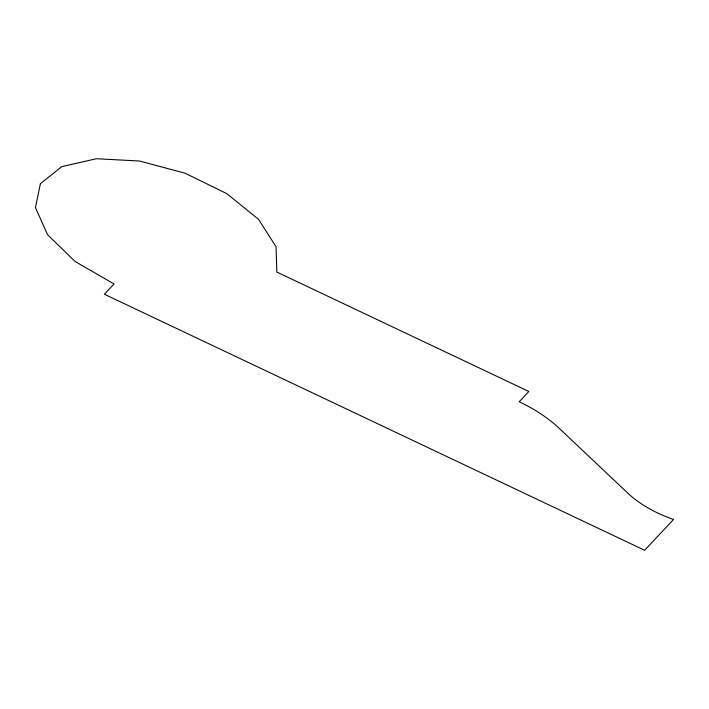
<?xml version="1.0" encoding="UTF-8"?>
<svg xmlns="http://www.w3.org/2000/svg" width="709" height="709" viewBox="0 0 709 709"><rect width="100%" height="100%" fill="white"/><g stroke="black" fill="none" stroke-linecap="round" stroke-linejoin="round"><path stroke-width="1.06" d="M40.369 183.773L35.45 207.569L47.583 234.732L75.065 261.453L114.034 283.981L104.391 294.253L644.632 550.264L673.55 519.431A77.538 39.474 18.6 0 1 628.077 493.358L558.86 428.023A103.39 52.626 18.6 0 0 519.201 401.755L528.843 391.483L276.847 272.061L276.058 246.75L258.519 219.294L226.694 193.575L185.058 173.191L139.46 161.005L96.3 158.736L61.648 166.695L40.369 183.773"/></g></svg>
